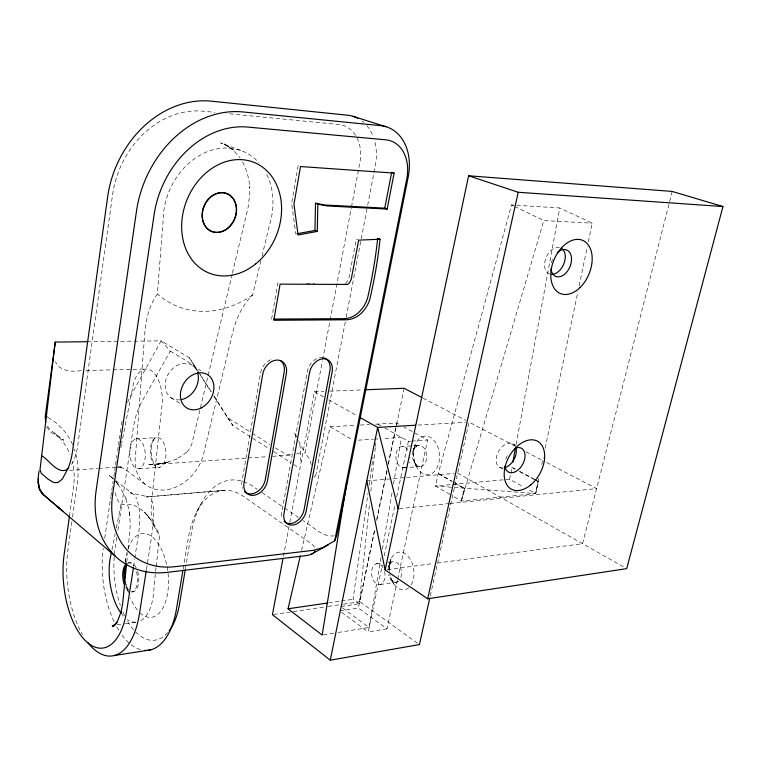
<?xml version="1.0" encoding="UTF-8"?>
<svg xmlns="http://www.w3.org/2000/svg" width="761" height="761" viewBox="0 0 761 761"><rect width="100%" height="100%" fill="white"/><g stroke="black" fill="none" stroke-linecap="round" stroke-linejoin="round"><path stroke-width="0.57" stroke-dasharray="3.81 2.85" d="M260.89 260.633L252.585 295.002C242.245 305.104 236.167 318.745 232.666 332.595L204.376 450.56A40.504 31.667 -54.3 0 1 164.043 489.989A40.504 31.667 -54.3 0 1 135.563 454.992L144.752 333.299C145.998 319.544 149.118 305.361 157.394 294.012L163.13 220.357A65.275 53.004 -67.8 0 1 198.669 155.976A65.275 53.004 -67.8 0 1 258.978 162.759M380.985 557.784L369.142 627.473L340.624 606.536L359.259 603.758L369.656 502.65M370.826 491.302L375.325 447.544M375.449 446.384L375.81 442.873M126.783 561.789L127.658 553.58M128.162 548.881L130.312 524.567L129.199 509.956M156.053 567.62L153.998 586.151A44.014 21.964 83.9 0 1 139.938 621.128M156.176 566.46L159.629 535.192L157.422 532.234A52.69 41.465 -59.9 0 1 152.504 521.209L151.144 512.895L151.268 504.001L161.655 408.248A29.337 15.163 87.7 0 0 151.315 370.655A29.337 15.163 87.7 0 0 132.462 388.757L121.741 443.054M125.346 562.446L126.079 556.738M69.479 516.034L73.532 486.964A77.375 63.23 -45.3 0 0 72.343 461.661M71.886 521.808L67.938 550.003A75.491 36.518 84 0 0 82.416 634.522M72.542 517.109L77.318 483.035A86.278 70.697 -45.1 0 0 74.321 449.171M359.259 603.758L353.066 599.297L367.972 493.47M369.133 485.233L373.099 457.019M104.723 538.103L110.754 497.294M110.925 496.134L111.61 491.463M111.791 490.303L113.161 480.971M113.855 476.31L114.54 471.639M114.721 470.479L115.406 465.818M115.577 464.648L116.956 455.316M117.651 450.655L118.336 445.994M118.507 444.824L119.201 440.162M119.372 438.992L121.094 427.34M116.842 537.295L115.092 548.957A65.085 33.037 83.9 0 0 120.362 605.299M117.898 530.293L133.165 428.824A66.616 35.044 86.4 0 1 141.869 401.675L170.34 351.135L161.151 340.852L89.37 341.689M133.613 566.441L134.707 559.43M134.887 558.26C137.113 538.436 144.038 516.633 135.858 497.256M146.454 569.437L150.707 542.555C152.419 528.847 155.444 514.626 152.105 500.957M183.144 568.981L188.205 538.588A81.598 45.118 83.3 0 1 243.549 496.429L310.602 543.268A24.79 9.389 10.8 0 1 314.588 547.264M185.408 568.838L191.22 534.022A91.054 50.749 83.3 0 1 253.28 486.593L257.189 489.266M382.441 549.214L392.029 492.795M393.523 484.015L401.447 437.413L382.745 438.612M271.591 319.106L277.832 283.044L280.21 283.073M298.15 165.651L291.625 203.349L295.791 233.979M515.073 469.156L511.868 467.425L512.267 465.237M516.11 444.424L559.744 207.972L511.525 204.966L438.241 473.675L435.539 486.013L451.387 495.287M283.406 556.301L289.56 523.616M289.779 522.446L314.407 391.715L323.853 391.354M311.22 464.581L309.546 458.893L304.999 453.109L322.407 360.914M322.626 359.744L329.894 321.237M330.122 320.067L351.268 208.038M351.496 206.868L359.867 162.521A36.452 27.948 -71 0 0 338.607 124.481L226.635 113.513M536.315 480.676L537.979 481.57L535.677 493.566L461.299 501.08L452.376 495.868M345.275 321.913L315.244 478.241L314.578 475.967M346.169 317.251L367.468 206.421M367.687 205.261L375.306 165.594A48.247 36.851 -70.9 0 0 374.678 140.975M120.837 447.677L121.513 444.215M111.943 549.775L115.168 533.727M116.319 528.001L120.913 505.085L118.992 502.365A51.7 38.697 -47.4 0 1 115.054 492.262M397.413 580.358L386.997 628.843L358.364 608.096L374.888 528.448M376.809 519.183L387.149 469.356M388.11 464.724L396.766 423.011L374.26 424.286M417.485 643.188L359.82 601.742L374.754 529.818M376.676 520.534L387.273 469.489M388.471 463.696L403.882 389.451M538.836 478.488L535.677 493.566L435.539 486.013L509.528 479.24L523.606 486.954M541.746 464.562L543.202 457.599M545.142 448.315L577.903 291.653M579.121 285.851L587.368 246.402M588.339 241.76L592.22 223.192L559.744 207.972M386.997 628.843L368.2 631.934L382.307 565.033M384.257 555.787L395.225 503.753M396.69 496.819L408.391 441.313L382.888 426.988M397.67 579.207L427.587 440.039L403.958 426.988M430.269 595.901L469.042 422.117L515.425 446.288M461.299 501.08L464.124 488.533L464.781 488.476L461.299 501.08L543.792 220.547L592.22 223.192M301.575 550.355L330.169 426.769L355.691 425.332M509.528 479.24L510.764 473.989M511.021 472.885L512.315 467.387L515.349 469.014M232.124 274.283L191.715 444.5L188.328 450.436L185.846 453.175L186.626 452.357L176.238 459.321L176.99 458.978L164.633 463.097L169.351 461.927L156.405 464.381L165.498 462.973L147.415 464.914L246.954 458.074M232.39 273.132L248.105 207.487L249.808 193.465L249.703 186.512L249.798 187.853C249.066 178.245 246.631 168.609 241.608 160.324M262.003 256.057L269.47 225.132A65.275 53.004 -67.8 0 0 265.874 172.642M534.545 479.344L538.588 481.513L535.677 493.566L527.63 489.161M672.22 191.43L582.574 543.687L438.032 562.921M301.071 461.413C299.377 455.259 301.727 448.904 298.987 442.95M153.513 439.582L153.142 440.181L155.044 437.223C149.308 445.908 150.145 458.322 155.891 466.807L154.169 464.638M196.604 512.058L200.59 504.476M71.591 464.353L72.685 462.545A38.516 18.055 87 0 0 77.632 446.203L112.542 194.968A88.561 73.199 -68.4 0 1 203.063 111.201L214.849 112.352M345.161 283.377L346.959 281.989L348.861 278.412L356.319 239.163L357.889 239.82M300.1 452.985L296.533 454.06M323.301 634.893L333.613 633.219M338.198 632.477L369.142 627.473M339.739 610.902L358.364 608.096M273.58 614.488L292.224 611.73M293.394 611.559L327.192 606.565M328.352 606.393L342.345 604.329M343.506 604.158L359.82 601.742M328.685 602.855L340.3 601.161M341.461 600.99L353.066 599.297M380.139 584.486L396.89 582.098L394.797 582.203L390.812 579.482L393.865 584.134L391.772 580.529L389.822 574.155M116.975 624.886L123.995 623.887M125.165 623.725L135.696 622.232M387.501 569.637L433.332 563.54M132.804 591.811L131.577 591.963A14.659 7.306 83.9 0 0 136.39 571.521M376.438 563.768L382.193 563.045M387.948 562.312L392.543 561.732L390.678 562.864L388.281 567.563L390.935 559.278L389.727 563.13L389.385 571.939M129.789 562.655L128.571 562.798A14.659 7.306 83.9 0 1 133.784 565.946M117.479 467.092L121.132 466.721L118.022 466.997M399.287 508.643L448.914 503.592M450.093 503.478L596.595 488.581L545.998 462.212M537.979 481.57L538.588 481.513M148.138 496.819L224.39 490.303L146.274 496.971L148.138 496.819L130.131 492.719L134.202 494.983L115.653 480.495M366.773 480.885L454.127 473.418M403.416 467.91L419.606 466.55L417.409 465.827L413.86 461.67L416.21 466.217C413.061 459.425 412.633 451.397 415.354 444.395L412.795 452.11L415.297 445.366L413.775 449.237L417.266 445.661L419.454 445.309L402.369 446.45M139.035 468.757L159.639 467.302M69.46 470.422L97.57 468.472M98.74 468.386L115.139 467.254M248.134 457.989L266.94 456.695M272.809 456.296L291.615 455.002L286.126 454.317L274.987 447.715M408.391 441.313L410.655 441.161M411.777 441.085L427.587 440.039M358.203 440.181L373.394 439.211M374.564 439.135L378.074 438.907M418.008 425.085L465.485 422.326M360.334 425.066L369.618 424.543M135.905 438.821L156.509 437.651M334.222 535.849C321.827 537.523 312.999 526.051 303.182 520.695M329.751 391.135L362.807 389.87M81.332 370.617C72.19 371.977 59.805 371.511 55.391 361.703M86.022 370.502L111.819 369.856M112.989 369.827L145.817 369.009M306.36 283.377L314.674 283.482M117.888 467.064L122.026 467.568L119.991 467.007L124.528 468.824L146.702 485.423M240.666 150.44L220.709 142.868L227.396 145.874L233.503 149.955L224.172 143.943L233.646 150.573L240.134 157.955M511.525 204.966L513.608 205.965M514.645 206.469L543.792 220.547M422.973 398.108L465.903 420.481M525.965 451.777L544.943 461.67M512.838 443.796L515.863 445.385M499.73 467.321L503.63 469.385M519.383 471.192L533.537 478.802M519.915 471.782L534.66 479.772M48.143 417.551L56.2 422.869L62.678 429.137A86.278 70.697 -45.1 0 1 73.066 445.87M396.766 423.011L398.821 424.153M377.741 424.086L381.86 426.407M314.407 391.715L323.587 396.9M328.685 399.782L357.251 415.915M457.665 473.114L624.657 567.468M438.726 473.637L451.625 480.981M454.888 482.845L464.781 488.476M438.241 473.675L452.177 481.675M453.175 482.246L464.124 488.533M330.169 426.769L352.514 439.887M211.311 391.782L189.299 357.746L161.151 340.852L131.006 395.273A75.986 39.658 86.5 0 0 127.572 402.445M170.34 351.135L194.797 365.936M192.809 365.784L200.894 370.731M214.098 396.605L227.453 417.532L251.216 432.619M252.214 433.247L270.031 444.567M227.453 417.532L232.895 425.589L251.729 437.632M252.719 438.269L269.575 449.038M273.532 451.577L291.073 462.783M293.584 464.391L297.789 467.083M170.883 397.623L180.566 403.863M262.088 492.614L283.615 507.321M284.595 507.987L298.293 517.347M341.632 612.301L368.2 631.934M46.611 426.807L50.426 431.896L63.8 440.267L49.96 429.556L46.383 424.562M114.749 479.791L109.184 475.444L113.57 479.354M113.085 478.774L111.039 476.738L113.36 479.107M115.986 481.903L119.087 485.451L115.682 481.475L119.753 486.755L126.107 498.693L125.47 497.304L129.294 510.821L130.198 517.965M149.318 517.661L144.514 512.105L150.174 519.421L155.463 528.828M213.851 395.758L232.895 425.589M189.299 357.746L210.921 391.63M296.381 436.557L294.773 433.447L296.448 436.833M298.54 440.695L304.999 453.109M125.451 584.058L128.523 592.657M405.508 467.406A10.749 7.03 85.5 0 1 396.567 461.128A10.749 7.03 85.5 0 1 399.439 447.506A10.749 7.03 85.5 0 1 408.8 451.834M409.979 457.114A10.749 7.03 85.5 0 1 409.989 458.17M409.447 461.975A10.749 7.03 85.5 0 1 409.171 462.85M384.581 571.54A10.53 6.64 81.8 0 1 378.074 584.438A10.53 6.64 81.8 0 1 372.281 568.286A10.53 6.64 81.8 0 1 383.506 568.553M408.771 587.72A19.025 12.233 81.6 0 1 389.879 574.888M389.28 570.902A19.025 12.233 81.6 0 1 405.337 553.875A19.025 12.233 81.6 0 1 410.769 585.437M398.697 581.062A10.445 6.678 81.7 0 1 388.538 574.764M388.005 569.656A10.445 6.678 81.7 0 1 396.776 562.493A10.445 6.678 81.7 0 1 400.628 578.198M128.124 548.7A42.121 21.375 83.9 0 1 156.405 541.166A42.121 21.375 83.9 0 1 166.944 596.852A42.121 21.375 83.9 0 1 140.319 613.109M137.389 610.056A42.121 21.375 83.9 0 1 130.464 597.975M128.248 591.592A42.121 21.375 83.9 0 1 126.44 583.963M125.356 562.274A42.121 21.375 83.9 0 1 127.239 551.573M137.617 571.368A14.649 7.315 83.9 0 1 137.798 586.408A14.649 7.315 83.9 0 1 131.016 591.516M128.685 589.861A14.649 7.315 83.9 0 1 125.07 582.983M128.105 563.273A14.649 7.315 83.9 0 1 136.466 568.324M362.169 121.104A48.247 36.851 -70.9 0 1 363.825 122.492M366.878 125.641A48.247 36.851 -70.9 0 1 373.461 137.113M167.753 632.572A65.085 33.037 83.9 0 1 126.478 619.292M124.557 615.563A65.085 33.037 83.9 0 1 122.778 611.606M128.029 590.555A14.659 7.306 83.9 0 1 125.413 587.064M120.913 505.085A74.626 37.26 83.9 0 1 159.629 535.192M252.585 295.002A103.591 84.167 -67.8 0 1 157.394 294.012M179.938 399.839A19.339 15.41 -57.7 0 1 165.137 386.188A19.339 15.41 -57.7 0 1 178.378 364.833A19.339 15.41 -57.7 0 1 197.299 371.844M135.819 622.184A44.014 21.964 83.9 0 1 127.325 619.511M123.52 616.182A44.014 21.964 83.9 0 1 122.055 614.508M121.446 424.999A75.986 39.658 86.5 0 1 122.274 420.367M270.602 359.801A14.592 11.149 -60.4 0 0 260.5 373.137L241.931 481.77A14.259 10.625 -55.9 0 0 242.379 488.248M323.083 357.689A14.269 10.635 -61.4 0 0 307.301 371.492L281.855 512.067A13.841 9.998 -56 0 0 282.198 518.279M140.347 649.571A74.236 37.384 83.9 0 1 121.551 634.531M118.716 630.279A74.236 37.384 83.9 0 1 116.043 625.618M114.045 621.623A74.236 37.384 83.9 0 1 103.23 548.291M54.354 432.942A77.375 63.23 -45.3 0 1 70.069 454.574M503.183 467.948A13.47 8.713 -59.9 0 1 498.522 451.473A13.47 8.713 -59.9 0 1 515.273 446.269M505.78 459.159A13.546 8.79 -61.3 0 1 508.976 453.223M549.737 274.093A14.259 9.389 -65.9 0 1 545.732 258.521A14.259 9.389 -65.9 0 1 559.325 247.373M551.402 262.925A14.316 9.446 -67.3 0 1 553.637 257.228M414.583 446.545A19.405 12.947 85.4 0 0 427.977 474.778A19.405 12.947 85.4 0 0 436.947 444.947A19.405 12.947 85.4 0 0 414.583 446.545M413.052 451.102A10.654 7.068 85.5 0 0 420.414 466.56A10.654 7.068 85.5 0 0 425.247 450.141A10.654 7.068 85.5 0 0 413.052 451.102M131.016 444.548A15.087 7.696 86.5 0 0 137.17 468.709A15.087 7.696 86.5 0 0 144.409 448.077A15.087 7.696 86.5 0 0 131.016 444.548M151.544 443.33A14.944 7.791 86.5 0 0 157.755 467.244A14.944 7.791 86.5 0 0 165.099 446.802A14.944 7.791 86.5 0 0 151.544 443.33"/><path stroke-width="1.14" d="M315.511 203.197L317.851 204.138L317.28 231.411L314.959 230.431L315.511 203.197L324.443 204.985L384.762 208.153L387.159 209.066L394.112 173.099L391.687 172.252L384.762 208.153M38.05 481.637L39.477 488.876L42.549 493.794L62.954 511.325L44.214 495.497C36.832 489.513 37.717 479.478 39.03 471.116M38.25 478.631L38.821 487.107L40.723 491.321L40.457 490.855L43.035 494.308L42.549 493.794M377.665 238.269C375.649 258.293 372.129 278.193 367.639 297.798C364.481 308.376 355.596 318.555 343.839 318.669L273.96 319.087M380.034 239.23C377.998 259.292 374.46 279.23 369.96 298.864C366.783 309.461 357.898 319.658 346.122 319.782L273.817 320.267L280.086 284.138L347.473 284.443L349.27 283.044L351.173 279.458L358.669 240.143L380.034 239.23L378.455 238.593M126.659 562.969L122.626 604.015L120.809 613.005M357.68 118.231A48.247 36.851 -70.9 0 0 347.549 115.215L211.453 101.175A101.27 83.425 -68.3 0 0 107.586 197.242L72.561 451.073A50.312 23.306 87 0 1 68.205 468.044L62.345 479.05L58.14 482.35L55.772 482.74L53.222 482.265L47.705 478.926L41.237 473.228L40 469.68L55.239 342.089L88.19 341.699M55.239 342.089L45.241 416.533L45.67 422.545M69.479 516.034L64.143 554.408A66.664 31.952 84.1 0 0 86.706 641.904A66.664 31.952 84.1 0 0 126.716 610.845L133.432 567.611M146.274 570.607L139.425 613.861A75.491 36.518 84 0 1 87.601 642.332M346.921 481.456L322.16 635.074L288.048 608.79L300.281 555.949M182.944 570.151L176.523 608.733A74.236 37.384 83.9 0 1 144.457 650.351M185.218 569.999L179.596 603.654A65.085 33.037 83.9 0 1 169.151 630.85M512.866 461.965L515.501 447.725M282.968 558.631L272.419 614.66L330.274 660.187L419.406 644.567L429.746 598.222M111.487 552.067L111.03 554.36A42.264 21.07 83.9 0 0 110.982 588.263A44.014 21.964 83.9 0 0 121.351 613.604M334.697 540.767L406.735 179.006A37.898 28.262 -70.2 0 0 385.684 139.815L247.725 127.077A92.281 74.378 -67.6 0 0 154.083 214.802L112.685 494.241A86.811 66.492 -53.6 0 0 175.372 566.65L313.389 550.327L322.949 547.559L334.697 540.767L336.743 535.506L408.191 177.094A49.579 37.137 -70.4 0 0 380.643 125.66L242.845 111.943A104.238 84.366 -67.7 0 0 136.476 211.178L96.152 490.474A98.093 75.472 -53.6 0 0 167.762 572.301L305.228 555.73A24.79 9.389 10.8 0 0 315.016 551.05M330.274 660.187L377.656 427.435L359.297 417.066M385.152 569.951L468.614 175.781L672.22 191.43L722.95 206.554L626.712 568.629L427.692 598.783L385.152 569.951L366.773 480.885M427.692 598.783L518.222 192.276L722.95 206.554M121.237 611.321L118.079 619.92L115.225 624.324M112.932 626.579L116.994 622.593L112.932 626.579L114.768 624.781L112.228 625.98L114.635 625.219M68.804 468.015C59.025 477.128 49.075 459.387 41.522 455.763M311.744 554.027L328.419 544.762M296.923 233.77L314.959 230.431M317.28 231.411L298.093 234.978L293.946 204.3L300.509 166.535L394.112 173.099M114.083 655.554L150.535 649.884M288.048 608.79L327.525 603.026M415.639 425.218L377.656 427.435L398.108 508.757M365.166 389.775L404.12 388.291L421.927 397.565M387.159 209.066L326.792 205.917L317.851 204.138M352.771 116.252L385.913 126.687M468.614 175.781L518.222 192.276M45.308 416.01L47.201 417.038M56.98 506.293L115.158 556.053M125.07 582.983A14.649 7.315 83.9 0 1 126.602 564.691M125.451 577.028A42.121 21.375 83.9 0 1 125.061 568.077M124.557 585.199A14.659 7.306 83.9 0 1 126.878 563.406M197.622 372.785A19.339 15.41 -57.7 0 1 181.936 399.496M244.405 491.511A14.259 10.625 -55.9 0 0 256.476 492.215A14.259 10.625 -55.9 0 0 265.266 479.725L284.167 372.31A14.592 11.149 -60.4 0 0 280.39 360.543M284.081 521.39A13.841 9.998 -56 0 0 295.553 521.894A13.841 9.998 -56 0 0 304.058 509.756L329.903 370.702A14.269 10.635 -61.4 0 0 323.986 357.917M515.92 447.82A13.47 8.713 -59.9 0 1 505.123 467.549M515.083 448.277A13.546 8.79 -61.3 0 1 525.004 455.306A13.546 8.79 -61.3 0 1 515.777 471.535A13.546 8.79 -61.3 0 1 504.923 466.141M561.475 248.2A14.259 9.389 -65.9 0 1 563.996 263.468A14.259 9.389 -65.9 0 1 551.592 274.398M557.252 252.614A14.316 9.446 -67.3 0 1 571.064 255.477A14.316 9.446 -67.3 0 1 563.349 275.178A14.316 9.446 -67.3 0 1 550.964 268.662M262.678 374.393L244.024 483.197A14.288 10.625 -55.9 0 0 253.403 495.344A14.288 10.625 -55.9 0 0 267.377 481.142L286.364 373.546A14.621 11.149 -60.4 0 0 276.937 360.077A14.621 11.149 -60.4 0 0 262.678 374.393M309.518 372.719L283.958 513.513A13.869 9.998 -56 0 0 292.728 525.042A13.869 9.998 -56 0 0 306.179 511.183L332.138 371.91A14.297 10.644 -61.4 0 0 323.32 358.735A14.297 10.644 -61.4 0 0 309.518 372.719M255.553 264.01A59.719 48.105 -67.6 0 0 257.646 164.072A59.719 48.105 -67.6 0 0 181.67 225.208A59.719 48.105 -67.6 0 0 255.553 264.01M227.491 228.614A20.376 16.533 -67.8 0 0 228.576 194.407A20.376 16.533 -67.8 0 0 202.34 214.773A20.376 16.533 -67.8 0 0 227.491 228.614M227.216 228.49A20.366 16.533 -67.8 0 0 228.29 194.283A20.366 16.533 -67.8 0 0 202.074 214.65A20.366 16.533 -67.8 0 0 227.216 228.49M201.351 407.867A19.624 15.477 -57.7 0 0 209.113 375.81A19.624 15.477 -57.7 0 0 180.994 390.25A19.624 15.477 -57.7 0 0 201.351 407.867M530.522 485.071A27.301 17.579 -61.3 0 0 538.122 441.58A27.301 17.579 -61.3 0 0 504.676 468.909A27.301 17.579 -61.3 0 0 530.522 485.071M580.063 287.525A28.842 18.901 -67.2 0 0 583.516 240.752A28.842 18.901 -67.2 0 0 550.888 272.562A28.842 18.901 -67.2 0 0 580.063 287.525"/></g></svg>
